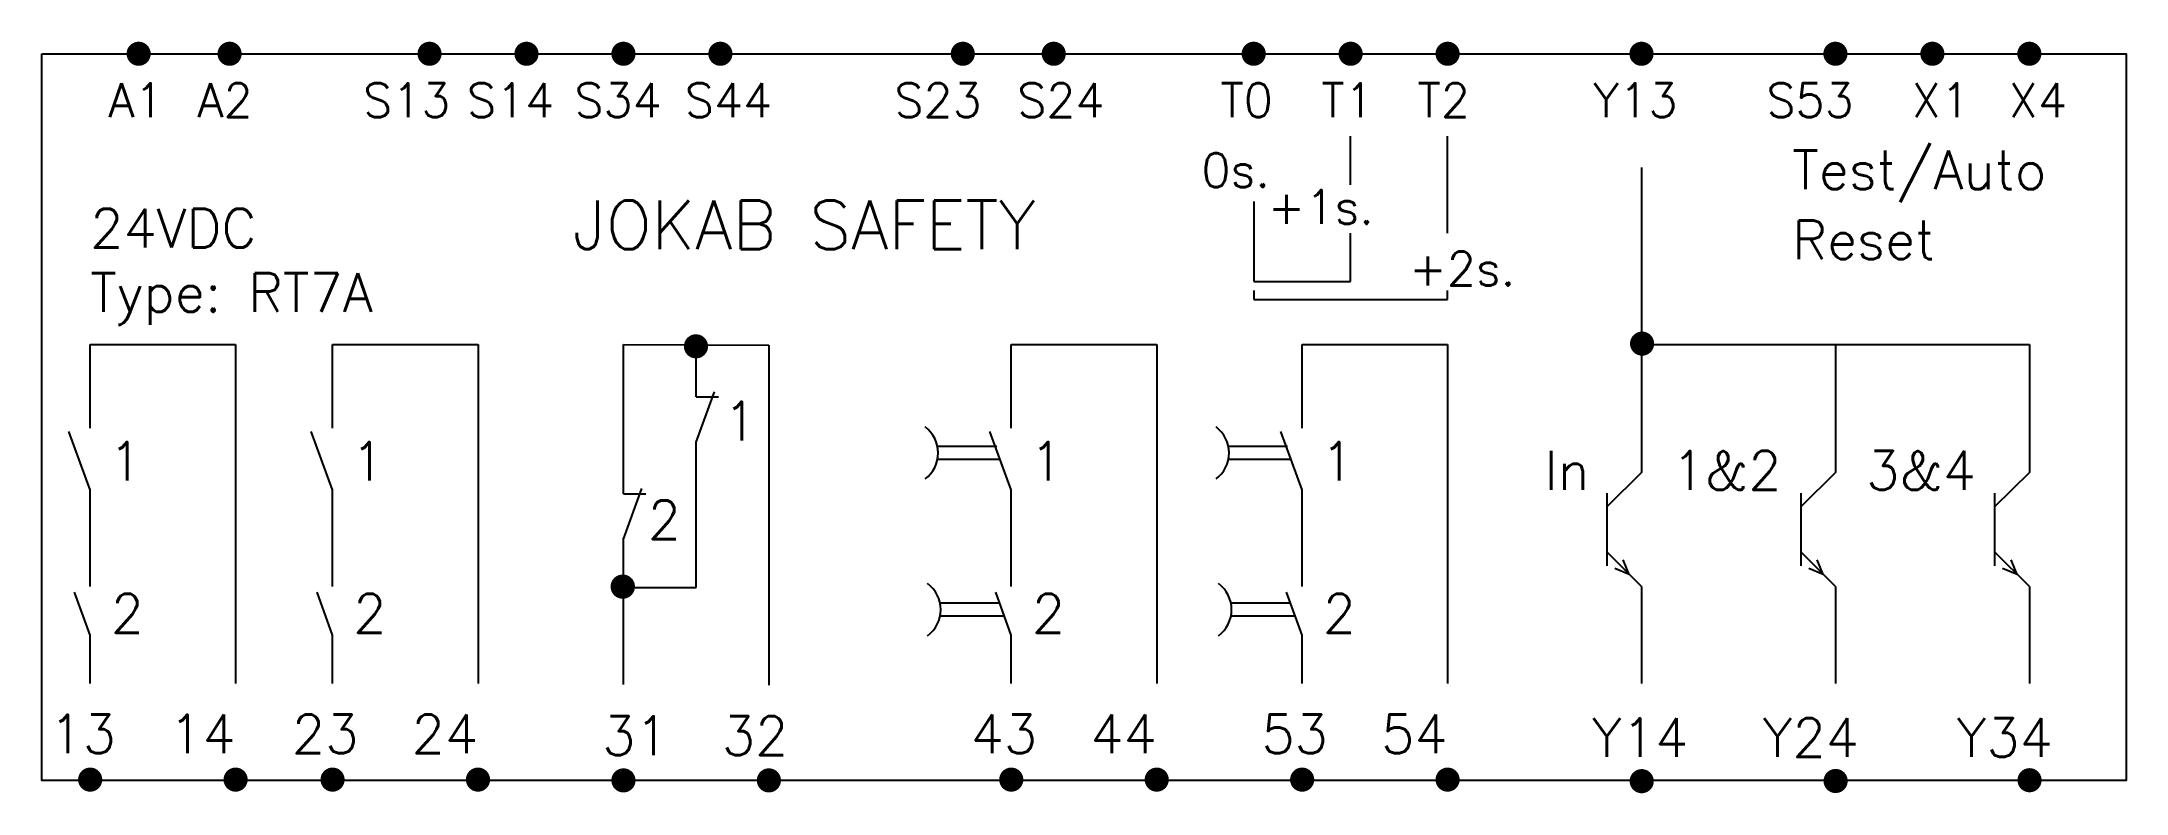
# Model space of a CAD drawing. Extents: x 0 to 108, y -1 to 38.
import ezdxf

# ---------------------------------------------------------------- set-up
doc = ezdxf.new("R2010")
doc.units = 0
doc.header["$LTSCALE"] = 7.5
doc.layers.get('0').update_dxf_attribs({"linetype": 'CONTINUOUS'})
doc.layers.add('1', color=7, linetype='CONTINUOUS')
doc.styles.add('T0', font='ROMANS.SHX')

# ---------------------------------------------------------------- blocks, each defined once
blk = doc.blocks.new('utg1')
at = {"layer": '1'}
for p, q in [((0, 0), (7.5, 0)), ((0, -4.33), (0, 0)), ((7.5, 0), (7.5, -17.5)), ((0, -7.5), (-1.1, -4.49)), ((0, -12.5), (0, -7.5)), ((0, -15), (-0.8, -12.79)), ((0, -17.5), (0, -15))]:
    blk.add_line(p, q, dxfattribs=at)
at = {"layer": '1', "const_width": 0.625}
for points in [[(-0.31, -22.46, 1), (0.31, -22.46, 1)], [(7.19, -22.46, 1), (7.81, -22.46, 1)]]:
    blk.add_lwpolyline(points, format="xyb", close=True, dxfattribs=at)
at = {"layer": '1', "style": 'T0'}
for s, p in [('1', (0.96, -7.03)), ('2', (1.06, -14.88))]:
    blk.add_text(s, height=2, dxfattribs=at).set_placement(p)
at = {"layer": '1', "style": 'T0', "flags": 4}
blk.add_attdef('UTG', (-2.1, -21.1), '', height=2, dxfattribs=at)
blk = doc.blocks.new('Tiddef1')
at = {"layer": '1', "style": 'T0', "flags": 4}
for tag, p in [('TID0', (-0.13, 0.13)), ('TID1', (3.28, -1.78)), ('TID2', (10.57, -4.96))]:
    blk.add_attdef(tag, p, '', height=1.75, dxfattribs=at)
blk = doc.blocks.new('utg1-tid')
at = {"color": 0}
for p, q in [((-0.75, -5.27), (-3.8, -5.27)), ((-0.55, -5.94), (-3.8, -5.94)), ((-0.62, -13.36), (-3.67, -13.36)), ((-0.42, -14.03), (-3.67, -14.03))]:
    blk.add_line(p, q, dxfattribs=at)
for centre in [(-5.45, -5.6), (-5.32, -13.69)]:
    blk.add_arc(centre, 1.68, 306.8699, 53.1301, dxfattribs=at)
at = {"layer": '1'}
for p, q in [((0, 0), (7.5, 0)), ((0, -4.33), (0, 0)), ((7.5, 0), (7.5, -17.5)), ((0, -7.5), (-1.1, -4.49)), ((0, -12.5), (0, -7.5)), ((0, -15), (-0.8, -12.79)), ((0, -17.5), (0, -15))]:
    blk.add_line(p, q, dxfattribs=at)
at = {"layer": '1', "const_width": 0.625}
for points in [[(-0.31, -22.46, 1), (0.31, -22.46, 1)], [(7.19, -22.46, 1), (7.81, -22.46, 1)]]:
    blk.add_lwpolyline(points, format="xyb", close=True, dxfattribs=at)
at = {"layer": '1', "style": 'T0'}
for s, p in [('1', (0.96, -7.03)), ('2', (1.06, -14.88))]:
    blk.add_text(s, height=2, dxfattribs=at).set_placement(p)
at = {"layer": '1', "style": 'T0', "flags": 4}
blk.add_attdef('UTG', (-2.1, -21.1), '', height=2, dxfattribs=at)
blk = doc.blocks.new('utg2')
at = {"layer": '1'}
for p, q in [((0, -7.71), (0, 0)), ((0, 0), (7.5, -0.03)), ((3.75, -2.71), (3.75, -0.1)), ((7.5, -0.03), (7.5, -17.58)), ((3.75, -5.05), (4.7, -2.44)), ((3.75, -2.71), (4.91, -2.71)), ((3.75, -12.55), (3.75, -5.05)), ((0, -10.05), (0.95, -7.44)), ((0, -7.71), (1.16, -7.71)), ((0, -17.55), (0, -10)), ((0, -12.55), (3.75, -12.55))]:
    blk.add_line(p, q, dxfattribs=at)
at = {"layer": '1', "const_width": 0.625}
for points in [[(3.43, -0.1, 1), (4.05, -0.1, 1)], [(-0.35, -12.5, 1), (0.28, -12.5, 1)], [(-0.31, -22.5, 1), (0.31, -22.5, 1)], [(7.19, -22.5, 1), (7.81, -22.5, 1)]]:
    blk.add_lwpolyline(points, format="xyb", close=True, dxfattribs=at)
at = {"layer": '1', "style": 'T0'}
for s, p in [('1', (5.16, -4.95)), ('2', (1.25, -10.05))]:
    blk.add_text(s, height=2, dxfattribs=at).set_placement(p)
at = {"layer": '1', "style": 'T0', "flags": 4}
blk.add_attdef('UTG', (-1.1, -21.19), '', height=2, dxfattribs=at)
blk = doc.blocks.new('Typedef')
at = {"layer": '1', "style": 'T0', "flags": 4}
blk.add_attdef('TYPEDEF', (0, 0.17), '', height=2, dxfattribs=at)
blk = doc.blocks.new('VTYP')
at = {"layer": '1', "style": 'T0', "flags": 4}
blk.add_attdef('RT6', (0, 0), '', height=2, dxfattribs=at)

msp = doc.modelspace()

# ---------------------------------------------------------------- linework, layer by layer
for p, q in [((82.5, 31.63), (82.5, 22.5)), ((82.5, 22.5), (102.5, 22.5)), ((82.5, 22.5), (82.5, 15.89)), ((92.5, 22.5), (92.5, 15.89)), ((102.5, 22.5), (102.5, 15.89)), ((82.5, 15.89), (80.71, 14.11)), ((92.5, 15.89), (90.71, 14.11)), ((102.5, 15.89), (100.71, 14.11)), ((80.71, 14.82), (80.71, 11.07)), ((90.71, 14.82), (90.71, 11.07)), ((100.71, 14.82), (100.71, 11.07)), ((82.5, 10), (80.71, 11.79)), ((81.87, 10.63), (81.12, 10.94)), ((81.87, 10.63), (81.56, 11.38)), ((92.5, 10), (90.71, 11.79)), ((91.87, 10.63), (91.12, 10.94)), ((91.87, 10.63), (91.56, 11.38)), ((102.5, 10), (100.71, 11.79)), ((101.87, 10.63), (101.12, 10.94)), ((101.87, 10.63), (101.56, 11.38)), ((82.5, 10), (82.5, 5)), ((92.5, 10), (92.5, 5)), ((102.5, 10), (102.5, 5))]:
    msp.add_line(p, q)
for points, const_width in [([(4.69, 37.5, 1), (5.31, 37.5, 1)], 0.625), ([(9.38, 37.5, 1), (10, 37.5, 1)], 0.625), ([(19.69, 37.5, 1), (20.31, 37.5, 1)], 0.625), ([(24.69, 37.5, 1), (25.31, 37.5, 1)], 0.625), ([(29.69, 37.5, 1), (30.31, 37.5, 1)], 0.625), ([(34.69, 37.5, 1), (35.31, 37.5, 1)], 0.625), ([(47.19, 37.5, 1), (47.81, 37.5, 1)], 0.625), ([(51.88, 37.5, 1), (52.5, 37.5, 1)], 0.625), ([(82.19, 37.5, 1), (82.81, 37.5, 1)], 0.625), ([(92.19, 37.5, 1), (92.81, 37.5, 1)], 0.625), ([(97.19, 37.5, 1), (97.81, 37.5, 1)], 0.625), ([(102.19, 37.5, 1), (102.81, 37.5, 1)], 0.625), ([(82.22, 22.54, 1), (82.84, 22.54, 1)], 0.625), ([(82.12, 22.5, 1), (82.88, 22.5, 1)], 0.25), ([(82.2, -0.04, 1), (82.82, -0.04, 1)], 0.625), ([(82.12, 0, 1), (82.88, 0, 1)], 0.25), ([(92.2, -0.03, 1), (92.82, -0.03, 1)], 0.625), ([(92.12, 0, 1), (92.88, 0, 1)], 0.25), ([(102.2, 0.01, 1), (102.82, 0.01, 1)], 0.625), ([(102.13, 0, 1), (102.88, 0, 1)], 0.25)]:
    msp.add_lwpolyline(points, format="xyb", close=True, dxfattribs=dict(const_width=const_width))
msp.add_lwpolyline([(0, 37.5), (107.5, 37.5), (107.5, 0), (0, 0)], close=True)
at = {"layer": '1'}
for p, q in [((67.5, 30.74), (67.5, 33.24)), ((72.5, 28.24), (72.5, 33.24)), ((62.5, 29.88), (62.5, 25.74)), ((67.5, 25.74), (67.5, 28.24)), ((62.5, 25.74), (67.5, 25.74)), ((62.5, 24.81), (72.5, 24.81)), ((62.52, 24.81), (62.52, 25.28)), ((72.5, 24.81), (72.5, 25.28))]:
    msp.add_line(p, q, dxfattribs=at)
at = {"layer": '1', "const_width": 0.625}
for points in [[(62.19, 37.5, 1), (62.81, 37.5, 1)], [(67.19, 37.5, 1), (67.81, 37.5, 1)], [(72.19, 37.5, 1), (72.81, 37.5, 1)]]:
    msp.add_lwpolyline(points, format="xyb", close=True, dxfattribs=at)

# ---------------------------------------------------------------- block references
at = {"layer": '1'}
ref = msp.add_blockref('Tiddef1', (59.94, 30.5), dxfattribs=at)
ref.add_attrib('TID0', '0s.', (59.81, 30.62), dxfattribs={"height": 1.75, "style": 'T0'})
ref.add_attrib('TID1', '+1s.', (63.22, 28.72), dxfattribs={"height": 1.75, "style": 'T0'})
ref.add_attrib('TID2', '+2s.', (70.51, 25.54), dxfattribs={"height": 1.75, "style": 'T0'})
ref = msp.add_blockref('VTYP', (2.5, 27.5), dxfattribs=at)
ref.add_attrib('RT6', '24VDC', (2.5, 27.5), dxfattribs={"height": 2, "style": 'T0'})
for name, p, values in [('Typedef', (2.5, 24.01), {'TYPEDEF': 'Type: RT7A'}), ('utg2', (30, 22.5), {'UTG': '31  32'}), ('utg1', (2.5, 22.5), {'UTG': '13  14'}), ('utg1', (15, 22.5), {'UTG': '23  24'}), ('utg1-tid', (65, 22.5), {'UTG': '53  54'})]:
    msp.add_blockref(name, p, dxfattribs=at).add_auto_attribs(values)
ref = msp.add_blockref('utg1-tid', (50, 22.5), dxfattribs=at)
ref.add_attrib('UTG', '43  44', (47.9, 1.4), dxfattribs={"height": 2, "style": 'T0'})

# ---------------------------------------------------------------- texts
at = {"style": 'T0'}
for s, height, p in [('A1', 1.75, (3.44, 34.23)), ('A2', 1.75, (8.03, 34.23)), ('S13', 1.75, (16.57, 34.23)), ('S14', 1.75, (21.93, 34.23)), ('S34', 1.75, (27.47, 34.23)), ('S44 ', 1.75, (33.17, 34.23)), ('S23', 1.75, (43.97, 34.23)), ('S24', 1.75, (50.31, 34.23)), ('T0', 1.75, (60.79, 34.23)), ('T1', 1.75, (65.99, 34.23)), ('T2', 1.75, (70.95, 34.23)), ('Y13', 1.75, (80, 34.23)), ('S53', 1.75, (88.94, 34.23)), ('X1', 1.75, (96.44, 34.23)), ('X4', 1.75, (101.44, 34.23)), ('Test/Auto', 2, (90.27, 30.51)), ('JOKAB SAFETY', 2.5, (27.38, 27.42)), ('Reset', 2, (90.27, 26.9)), ('In', 2, (77.5, 15)), ('1&2', 2, (84.06, 15)), ('3&4', 2, (94.09, 15)), ('Y14', 2, (79.94, 1.21)), ('Y24', 2, (88.74, 1.21)), ('Y34', 2, (98.74, 1.21))]:
    msp.add_text(s, height=height, dxfattribs=at).set_placement(p)

doc.saveas('drawing.dxf')
